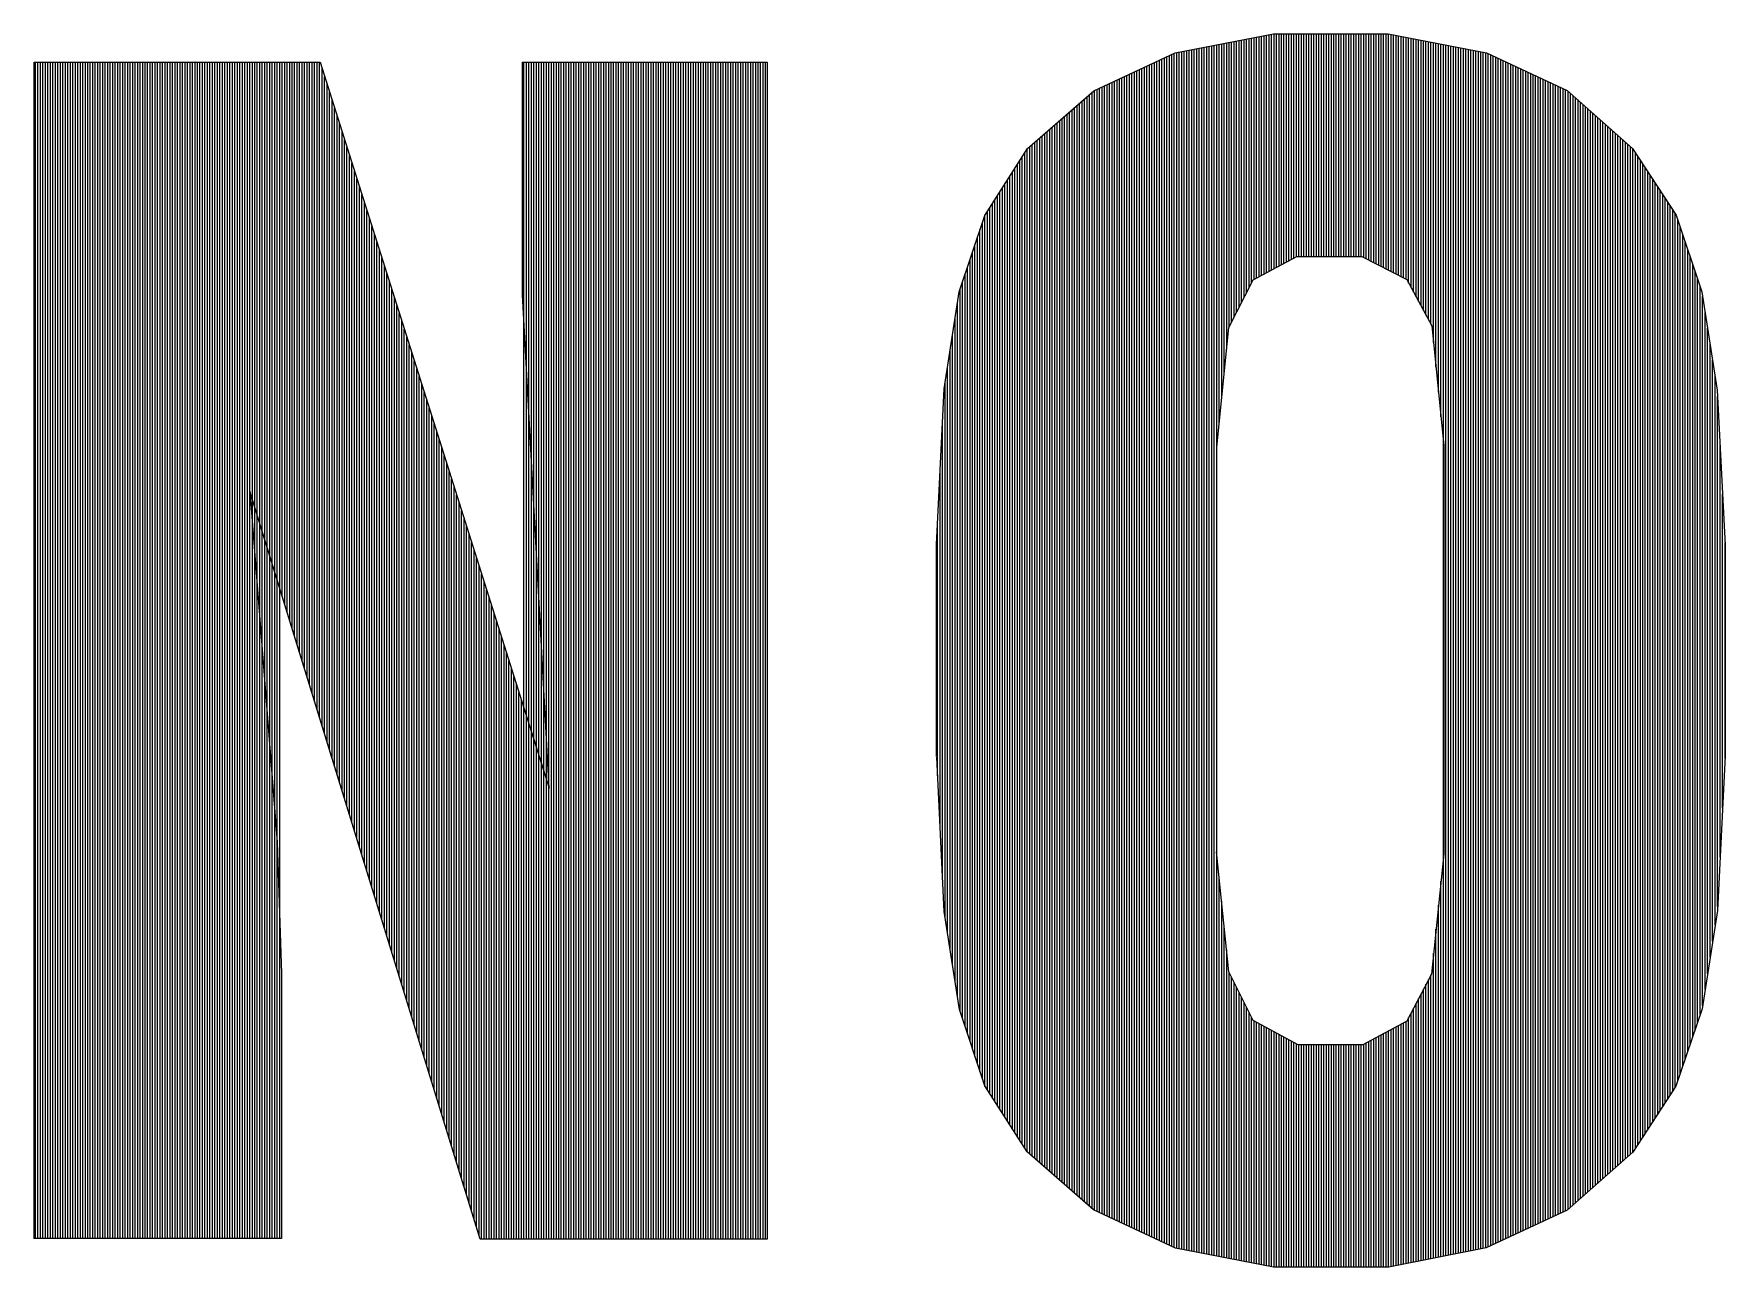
# Model space of a CAD drawing. Header units: millimetres. Extents: x 2 to 846, y 5 to 599.
# Drawn here: x 723.673 to 727.234, y 67.105 to 69.702 of the extents above; entities that cross this region are included whole.
import ezdxf

# ---------------------------------------------------------------- set-up
doc = ezdxf.new("R2010")
doc.units = ezdxf.units.MM
doc.linetypes.add('XKITLINE00', pattern=[0])
doc.layers.add('Outro tipo de objeto', color=7, linetype='Continuous', lineweight=0)

msp = doc.modelspace()

# ---------------------------------------------------------------- linework, layer by layer
at = {"layer": 'Outro tipo de objeto', "color": 7, "linetype": 'XKITLINE00', "lineweight": 0}
for p, q in [((726.076, 69.6614), (726.2827, 69.7017)), ((726.2418, 69.1845), (726.2418, 69.6937)), ((726.2471, 69.1874), (726.2471, 69.6948)), ((726.2523, 69.1902), (726.2523, 69.6958)), ((726.2576, 69.193), (726.2576, 69.6968)), ((726.2628, 69.1959), (726.2628, 69.6978)), ((726.268, 69.1987), (726.268, 69.6988)), ((726.2733, 69.2015), (726.2733, 69.6999)), ((726.2785, 69.2043), (726.2785, 69.7009)), ((726.2827, 69.7017), (726.5244, 69.7017)), ((726.2838, 69.2072), (726.2838, 69.7017)), ((726.289, 69.21), (726.289, 69.7017)), ((726.2943, 69.2128), (726.2943, 69.7017)), ((726.2995, 69.2156), (726.2995, 69.7017)), ((726.3048, 69.2185), (726.3048, 69.7017)), ((726.31, 69.2213), (726.31, 69.7017)), ((726.3153, 69.2241), (726.3153, 69.7017)), ((726.3205, 69.227), (726.3205, 69.7017)), ((726.3258, 69.2298), (726.3258, 69.7017)), ((726.331, 69.2326), (726.331, 69.7017)), ((726.3363, 69.2331), (726.3363, 69.7017)), ((726.3415, 69.2331), (726.3415, 69.7017)), ((726.3467, 69.2331), (726.3467, 69.7017)), ((726.352, 69.2331), (726.352, 69.7017)), ((726.3572, 69.2331), (726.3572, 69.7017)), ((726.3625, 69.2331), (726.3625, 69.7017)), ((726.3677, 69.2331), (726.3677, 69.7017)), ((726.373, 69.2331), (726.373, 69.7017)), ((726.3782, 69.2331), (726.3782, 69.7017)), ((726.3835, 69.2331), (726.3835, 69.7017)), ((726.3887, 69.2331), (726.3887, 69.7017)), ((726.394, 69.2331), (726.394, 69.7017)), ((726.3992, 69.2331), (726.3992, 69.7017)), ((726.4045, 69.2331), (726.4045, 69.7017)), ((726.4097, 69.2331), (726.4097, 69.7017)), ((726.415, 69.2331), (726.415, 69.7017)), ((726.4202, 69.2331), (726.4202, 69.7017)), ((726.4255, 69.2331), (726.4255, 69.7017)), ((726.4307, 69.2331), (726.4307, 69.7017)), ((726.4359, 69.2331), (726.4359, 69.7017)), ((726.4412, 69.2331), (726.4412, 69.7017)), ((726.4464, 69.2331), (726.4464, 69.7017)), ((726.4517, 69.2331), (726.4517, 69.7017)), ((726.4569, 69.2331), (726.4569, 69.7017)), ((726.4622, 69.2331), (726.4622, 69.7017)), ((726.4674, 69.2331), (726.4674, 69.7017)), ((726.4727, 69.231), (726.4727, 69.7017)), ((726.4779, 69.2283), (726.4779, 69.7017)), ((726.4832, 69.2256), (726.4832, 69.7017)), ((726.4884, 69.2229), (726.4884, 69.7017)), ((726.4937, 69.2202), (726.4937, 69.7017)), ((726.4989, 69.2175), (726.4989, 69.7017)), ((726.5042, 69.2148), (726.5042, 69.7017)), ((726.5094, 69.2121), (726.5094, 69.7017)), ((726.5146, 69.2094), (726.5146, 69.7017)), ((726.5199, 69.2067), (726.5199, 69.7017)), ((726.5244, 69.7017), (726.7313, 69.6617)), ((726.5251, 69.204), (726.5251, 69.7016)), ((726.5304, 69.7006), (726.5304, 69.7006)), ((726.5304, 69.2013), (726.5304, 69.7006)), ((726.5356, 69.1986), (726.5356, 69.6995)), ((726.5409, 69.1959), (726.5409, 69.6985)), ((726.5461, 69.1932), (726.5461, 69.6975)), ((726.5514, 69.1905), (726.5514, 69.6965)), ((726.5566, 69.1878), (726.5566, 69.6955)), ((726.5619, 69.1851), (726.5619, 69.6945)), ((726.5671, 69.177), (726.5671, 69.6935)), ((725.9046, 69.5818), (726.076, 69.6614)), ((726.0687, 67.1485), (726.0687, 69.658)), ((726.0739, 67.1461), (726.0739, 69.6604)), ((726.0792, 67.1444), (726.0792, 69.662)), ((726.0844, 67.1434), (726.0844, 69.6631)), ((726.0896, 67.1423), (726.0896, 69.6641)), ((726.0949, 67.1413), (726.0949, 69.6651)), ((726.0949, 69.6651), (726.0949, 69.6651)), ((726.1001, 67.1403), (726.1001, 69.6661)), ((726.1054, 67.1393), (726.1054, 69.6671)), ((726.1106, 67.1382), (726.1106, 69.6682)), ((726.1106, 69.6682), (726.1106, 69.6682)), ((726.1159, 67.1372), (726.1159, 69.6692)), ((726.1211, 67.1362), (726.1211, 69.6702)), ((726.1264, 67.1352), (726.1264, 69.6712)), ((726.1316, 67.1341), (726.1316, 69.6723)), ((726.1369, 67.1331), (726.1369, 69.6733)), ((726.1421, 67.1321), (726.1421, 69.6743)), ((726.1474, 67.1311), (726.1474, 69.6753)), ((726.1526, 67.1301), (726.1526, 69.6763)), ((726.1579, 67.129), (726.1579, 69.6774)), ((726.1579, 69.6774), (726.1579, 69.6774)), ((726.1631, 67.128), (726.1631, 69.6784)), ((726.1684, 68.8824), (726.1684, 69.6794)), ((726.1736, 68.9341), (726.1736, 69.6804)), ((726.1788, 68.9858), (726.1788, 69.6815)), ((726.1788, 69.6815), (726.1788, 69.6815)), ((726.1841, 69.0375), (726.1841, 69.6825)), ((726.1893, 69.0844), (726.1893, 69.6835)), ((726.1946, 69.0947), (726.1946, 69.6845)), ((726.1998, 69.105), (726.1998, 69.6856)), ((726.1998, 69.6856), (726.1998, 69.6856)), ((726.2051, 69.1153), (726.2051, 69.6866)), ((726.2103, 69.1256), (726.2103, 69.6876)), ((726.2156, 69.1359), (726.2156, 69.6886)), ((726.2156, 69.6886), (726.2156, 69.6886)), ((726.2208, 69.1462), (726.2208, 69.6896)), ((726.2261, 69.1565), (726.2261, 69.6907)), ((726.2313, 69.1668), (726.2313, 69.6917)), ((726.2366, 69.1771), (726.2366, 69.6927)), ((726.5724, 69.1674), (726.5724, 69.6924)), ((726.5724, 69.6924), (726.5724, 69.6924)), ((726.5776, 69.1577), (726.5776, 69.6914)), ((726.5776, 69.6914), (726.5776, 69.6914)), ((726.5829, 69.1481), (726.5829, 69.6904)), ((726.5881, 69.1384), (726.5881, 69.6894)), ((726.5934, 69.1288), (726.5934, 69.6884)), ((726.5986, 69.1191), (726.5986, 69.6874)), ((726.6038, 69.1095), (726.6038, 69.6864)), ((726.6091, 69.0999), (726.6091, 69.6853)), ((726.6143, 69.0902), (726.6143, 69.6843)), ((726.6143, 69.6843), (726.6143, 69.6843)), ((726.6196, 69.052), (726.6196, 69.6833)), ((726.6196, 69.6833), (726.6196, 69.6833)), ((726.6248, 68.9997), (726.6248, 69.6823)), ((726.6301, 68.9474), (726.6301, 69.6813)), ((726.6301, 69.6813), (726.6301, 69.6813)), ((726.6353, 68.8951), (726.6353, 69.6803)), ((726.6406, 67.1274), (726.6406, 69.6793)), ((726.6458, 67.1284), (726.6458, 69.6782)), ((726.6511, 67.1294), (726.6511, 69.6772)), ((726.6563, 67.1305), (726.6563, 69.6762)), ((726.6616, 67.1315), (726.6616, 69.6752)), ((726.6668, 67.1326), (726.6668, 69.6742)), ((726.6721, 67.1336), (726.6721, 69.6732)), ((726.6773, 67.1346), (726.6773, 69.6722)), ((726.6826, 67.1357), (726.6826, 69.6711)), ((726.6878, 67.1367), (726.6878, 69.6701)), ((726.693, 67.1377), (726.693, 69.6691)), ((726.6983, 67.1388), (726.6983, 69.6681)), ((726.7035, 67.1398), (726.7035, 69.6671)), ((726.7088, 67.1408), (726.7088, 69.6661)), ((726.714, 67.1419), (726.714, 69.6651)), ((726.7193, 67.1429), (726.7193, 69.6641)), ((726.7245, 67.144), (726.7245, 69.663)), ((726.7298, 67.145), (726.7298, 69.662)), ((726.7313, 69.6617), (726.901, 69.5821)), ((726.735, 67.1473), (726.735, 69.66)), ((726.7403, 67.1498), (726.7403, 69.6575)), ((723.673, 67.1642), (723.673, 69.6419)), ((723.673, 69.6419), (724.2753, 69.6419)), ((723.6761, 67.1647), (723.6761, 69.6419)), ((723.6813, 67.1647), (723.6813, 69.6419)), ((723.6866, 67.1647), (723.6866, 69.6419)), ((723.6918, 67.1647), (723.6918, 69.6419)), ((723.6971, 67.1647), (723.6971, 69.6419)), ((723.7023, 67.1647), (723.7023, 69.6419)), ((723.7076, 67.1647), (723.7076, 69.6419)), ((723.7128, 67.1647), (723.7128, 69.6419)), ((723.718, 67.1647), (723.718, 69.6419)), ((723.7233, 67.1647), (723.7233, 69.6419)), ((723.7285, 67.1647), (723.7285, 69.6419)), ((723.7338, 67.1647), (723.7338, 69.6419)), ((723.739, 67.1647), (723.739, 69.6419)), ((723.7443, 67.1647), (723.7443, 69.6419)), ((723.7495, 67.1647), (723.7495, 69.6419)), ((723.7548, 67.1647), (723.7548, 69.6419)), ((723.76, 67.1647), (723.76, 69.6419)), ((723.7653, 67.1647), (723.7653, 69.6419)), ((723.7705, 67.1647), (723.7705, 69.6419)), ((723.7758, 67.1647), (723.7758, 69.6419)), ((723.781, 67.1647), (723.781, 69.6419)), ((723.7863, 67.1647), (723.7863, 69.6419)), ((723.7915, 67.1647), (723.7915, 69.6419)), ((723.7967, 67.1647), (723.7967, 69.6419)), ((723.802, 67.1647), (723.802, 69.6419)), ((723.8072, 67.1647), (723.8072, 69.6419)), ((723.8125, 67.1647), (723.8125, 69.6419)), ((723.8177, 67.1647), (723.8177, 69.6419)), ((723.823, 67.1647), (723.823, 69.6419)), ((723.8282, 67.1647), (723.8282, 69.6419)), ((723.8335, 67.1647), (723.8335, 69.6419)), ((723.8387, 67.1647), (723.8387, 69.6419)), ((723.844, 67.1647), (723.844, 69.6419)), ((723.8492, 67.1647), (723.8492, 69.6419)), ((723.8545, 67.1647), (723.8545, 69.6419)), ((723.8597, 67.1647), (723.8597, 69.6419)), ((723.865, 67.1647), (723.865, 69.6419)), ((723.8702, 67.1647), (723.8702, 69.6419)), ((723.8755, 67.1647), (723.8755, 69.6419)), ((723.8807, 67.1647), (723.8807, 69.6419)), ((723.8859, 67.1647), (723.8859, 69.6419)), ((723.8912, 67.1647), (723.8912, 69.6419)), ((723.8964, 67.1647), (723.8964, 69.6419)), ((723.9017, 67.1647), (723.9017, 69.6419)), ((723.9069, 67.1647), (723.9069, 69.6419)), ((723.9122, 67.1647), (723.9122, 69.6419)), ((723.9174, 67.1647), (723.9174, 69.6419)), ((723.9227, 67.1647), (723.9227, 69.6419)), ((723.9279, 67.1647), (723.9279, 69.6419)), ((723.9332, 67.1647), (723.9332, 69.6419)), ((723.9384, 67.1647), (723.9384, 69.6419)), ((723.9437, 67.1647), (723.9437, 69.6419)), ((723.9489, 67.1647), (723.9489, 69.6419)), ((723.9542, 67.1647), (723.9542, 69.6419)), ((723.9594, 67.1647), (723.9594, 69.6419)), ((723.9646, 67.1647), (723.9646, 69.6419)), ((723.9699, 67.1647), (723.9699, 69.6419)), ((723.9751, 67.1647), (723.9751, 69.6419)), ((723.9804, 67.1647), (723.9804, 69.6419)), ((723.9856, 67.1647), (723.9856, 69.6419)), ((723.9909, 67.1647), (723.9909, 69.6419)), ((723.9961, 67.1647), (723.9961, 69.6419)), ((724.0014, 67.1647), (724.0014, 69.6419)), ((724.0066, 67.1647), (724.0066, 69.6419)), ((724.0119, 67.1647), (724.0119, 69.6419)), ((724.0171, 67.1647), (724.0171, 69.6419)), ((724.0224, 67.1647), (724.0224, 69.6419)), ((724.0276, 67.1647), (724.0276, 69.6419)), ((724.0329, 67.1647), (724.0329, 69.6419)), ((724.0381, 67.1647), (724.0381, 69.6419)), ((724.0434, 67.1647), (724.0434, 69.6419)), ((724.0486, 67.1647), (724.0486, 69.6419)), ((724.0538, 67.1647), (724.0538, 69.6419)), ((724.0591, 67.1647), (724.0591, 69.6419)), ((724.0643, 67.1647), (724.0643, 69.6419)), ((724.0696, 67.1647), (724.0696, 69.6419)), ((724.0748, 67.1647), (724.0748, 69.6419)), ((724.0801, 67.1647), (724.0801, 69.6419)), ((724.0853, 67.1647), (724.0853, 69.6419)), ((724.0906, 67.1647), (724.0906, 69.6419)), ((724.0958, 67.1647), (724.0958, 69.6419)), ((724.1011, 67.1647), (724.1011, 69.6419)), ((724.1063, 67.1647), (724.1063, 69.6419)), ((724.1116, 67.1647), (724.1116, 69.6419)), ((724.1168, 67.1647), (724.1168, 69.6419)), ((724.1221, 67.1647), (724.1221, 69.6419)), ((724.1273, 67.1647), (724.1273, 69.6419)), ((724.1326, 67.1647), (724.1326, 69.6419)), ((724.1378, 67.1647), (724.1378, 69.6419)), ((724.143, 67.1647), (724.143, 69.6419)), ((724.1483, 67.1647), (724.1483, 69.6419)), ((724.1535, 67.1647), (724.1535, 69.6419)), ((724.1588, 67.1647), (724.1588, 69.6419)), ((724.164, 67.1647), (724.164, 69.6419)), ((724.1693, 67.1647), (724.1693, 69.6419)), ((724.1745, 67.1647), (724.1745, 69.6419)), ((724.1798, 67.1647), (724.1798, 69.6419)), ((724.185, 67.1647), (724.185, 69.6419)), ((724.1903, 67.1647), (724.1903, 69.6419)), ((724.1955, 68.5183), (724.1955, 69.6419)), ((724.2008, 68.5013), (724.2008, 69.6419)), ((724.206, 68.4842), (724.206, 69.6419)), ((724.2113, 68.4672), (724.2113, 69.6419)), ((724.2165, 68.4501), (724.2165, 69.6419)), ((724.2217, 68.4331), (724.2217, 69.6419)), ((724.227, 68.4161), (724.227, 69.6419)), ((724.2322, 68.399), (724.2322, 69.6419)), ((724.2375, 68.382), (724.2375, 69.6419)), ((724.2427, 68.3649), (724.2427, 69.6419)), ((724.2427, 68.3649), (724.2427, 69.6419)), ((724.248, 68.3479), (724.248, 69.6419)), ((724.2532, 68.3308), (724.2532, 69.6419)), ((724.2585, 68.3138), (724.2585, 69.6419)), ((724.2637, 68.2967), (724.2637, 69.6419)), ((724.269, 68.2797), (724.269, 69.6419)), ((724.2742, 68.2627), (724.2742, 69.6419)), ((724.2753, 69.6419), (724.7574, 68.1135)), ((724.2795, 68.2456), (724.2795, 69.6288)), ((724.7011, 69.1521), (724.7011, 69.6419)), ((724.7011, 69.6419), (725.2167, 69.6419)), ((724.7045, 67.1636), (724.7045, 69.6419)), ((724.7097, 67.1636), (724.7097, 69.6419)), ((724.715, 67.1636), (724.715, 69.6419)), ((724.7202, 67.1636), (724.7202, 69.6419)), ((724.7255, 67.1636), (724.7255, 69.6419)), ((724.7307, 67.1636), (724.7307, 69.6419)), ((724.7359, 67.1636), (724.7359, 69.6419)), ((724.7412, 67.1636), (724.7412, 69.6419)), ((724.7464, 67.1636), (724.7464, 69.6419)), ((724.7517, 67.1636), (724.7517, 69.6419)), ((724.7569, 67.1636), (724.7569, 69.6419)), ((724.7622, 67.1636), (724.7622, 69.6419)), ((724.7674, 67.1636), (724.7674, 69.6419)), ((724.7727, 67.1636), (724.7727, 69.6419)), ((724.7779, 67.1636), (724.7779, 69.6419)), ((724.7832, 67.1636), (724.7832, 69.6419)), ((724.7884, 67.1636), (724.7884, 69.6419)), ((724.7937, 67.1636), (724.7937, 69.6419)), ((724.7989, 67.1636), (724.7989, 69.6419)), ((724.8042, 67.1636), (724.8042, 69.6419)), ((724.8094, 67.1636), (724.8094, 69.6419)), ((724.8146, 67.1636), (724.8146, 69.6419)), ((724.8199, 67.1636), (724.8199, 69.6419)), ((724.8251, 67.1636), (724.8251, 69.6419)), ((724.8304, 67.1636), (724.8304, 69.6419)), ((724.8356, 67.1636), (724.8356, 69.6419)), ((724.8409, 67.1636), (724.8409, 69.6419)), ((724.8461, 67.1636), (724.8461, 69.6419)), ((724.8514, 67.1636), (724.8514, 69.6419)), ((724.8566, 67.1636), (724.8566, 69.6419)), ((724.8619, 67.1636), (724.8619, 69.6419)), ((724.8671, 67.1636), (724.8671, 69.6419)), ((724.8724, 67.1636), (724.8724, 69.6419)), ((724.8776, 67.1636), (724.8776, 69.6419)), ((724.8829, 67.1636), (724.8829, 69.6419)), ((724.8881, 67.1636), (724.8881, 69.6419)), ((724.8934, 67.1636), (724.8934, 69.6419)), ((724.8986, 67.1636), (724.8986, 69.6419)), ((724.9038, 67.1636), (724.9038, 69.6419)), ((724.9091, 67.1636), (724.9091, 69.6419)), ((724.9143, 67.1636), (724.9143, 69.6419)), ((724.9196, 67.1636), (724.9196, 69.6419)), ((724.9248, 67.1636), (724.9248, 69.6419)), ((724.9301, 67.1636), (724.9301, 69.6419)), ((724.9353, 67.1636), (724.9353, 69.6419)), ((724.9406, 67.1636), (724.9406, 69.6419)), ((724.9458, 67.1636), (724.9458, 69.6419)), ((724.9511, 67.1636), (724.9511, 69.6419)), ((724.9563, 67.1636), (724.9563, 69.6419)), ((724.9616, 67.1636), (724.9616, 69.6419)), ((724.9668, 67.1636), (724.9668, 69.6419)), ((724.9721, 67.1636), (724.9721, 69.6419)), ((724.9773, 67.1636), (724.9773, 69.6419)), ((724.9826, 67.1636), (724.9826, 69.6419)), ((724.9878, 67.1636), (724.9878, 69.6419)), ((724.993, 67.1636), (724.993, 69.6419)), ((724.9983, 67.1636), (724.9983, 69.6419)), ((725.0035, 67.1636), (725.0035, 69.6419)), ((725.0088, 67.1636), (725.0088, 69.6419)), ((725.014, 67.1636), (725.014, 69.6419)), ((725.0193, 67.1636), (725.0193, 69.6419)), ((725.0245, 67.1636), (725.0245, 69.6419)), ((725.0298, 67.1636), (725.0298, 69.6419)), ((725.035, 67.1636), (725.035, 69.6419)), ((725.0403, 67.1636), (725.0403, 69.6419)), ((725.0455, 67.1636), (725.0455, 69.6419)), ((725.0508, 67.1636), (725.0508, 69.6419)), ((725.056, 67.1636), (725.056, 69.6419)), ((725.0613, 67.1636), (725.0613, 69.6419)), ((725.0665, 67.1636), (725.0665, 69.6419)), ((725.0717, 67.1636), (725.0717, 69.6419)), ((725.077, 67.1636), (725.077, 69.6419)), ((725.0822, 67.1636), (725.0822, 69.6419)), ((725.0875, 67.1636), (725.0875, 69.6419)), ((725.0927, 67.1636), (725.0927, 69.6419)), ((725.098, 67.1636), (725.098, 69.6419)), ((725.1032, 67.1636), (725.1032, 69.6419)), ((725.1085, 67.1636), (725.1085, 69.6419)), ((725.1137, 67.1636), (725.1137, 69.6419)), ((725.119, 67.1636), (725.119, 69.6419)), ((725.1242, 67.1636), (725.1242, 69.6419)), ((725.1295, 67.1636), (725.1295, 69.6419)), ((725.1347, 67.1636), (725.1347, 69.6419)), ((725.14, 67.1636), (725.14, 69.6419)), ((725.1452, 67.1636), (725.1452, 69.6419)), ((725.1505, 67.1636), (725.1505, 69.6419)), ((725.1557, 67.1636), (725.1557, 69.6419)), ((725.1609, 67.1636), (725.1609, 69.6419)), ((725.1662, 67.1636), (725.1662, 69.6419)), ((725.1714, 67.1636), (725.1714, 69.6419)), ((725.1767, 67.1636), (725.1767, 69.6419)), ((725.1819, 67.1636), (725.1819, 69.6419)), ((725.1872, 67.1636), (725.1872, 69.6419)), ((725.1924, 67.1636), (725.1924, 69.6419)), ((725.1977, 67.1636), (725.1977, 69.6419)), ((725.2029, 67.1636), (725.2029, 69.6419)), ((725.2082, 67.1636), (725.2082, 69.6419)), ((725.2134, 67.1636), (725.2134, 69.6419)), ((725.2167, 69.6419), (725.2167, 67.1636)), ((725.9952, 67.1828), (725.9952, 69.6239)), ((726.0005, 67.1804), (726.0005, 69.6263)), ((726.0057, 67.1779), (726.0057, 69.6288)), ((726.0109, 67.1755), (726.0109, 69.6312)), ((726.0162, 67.173), (726.0162, 69.6336)), ((726.0214, 67.1706), (726.0214, 69.6361)), ((726.0267, 67.1681), (726.0267, 69.6385)), ((726.0319, 67.1657), (726.0319, 69.641)), ((726.0372, 67.1632), (726.0372, 69.6434)), ((726.0424, 67.1608), (726.0424, 69.6458)), ((726.0477, 67.1583), (726.0477, 69.6483)), ((726.0529, 67.1559), (726.0529, 69.6507)), ((726.0582, 67.1534), (726.0582, 69.6531)), ((726.0634, 67.151), (726.0634, 69.6556)), ((726.7455, 67.1522), (726.7455, 69.6551)), ((726.7508, 67.1547), (726.7508, 69.6526)), ((726.756, 67.1571), (726.756, 69.6501)), ((726.7613, 67.1596), (726.7613, 69.6477)), ((726.7665, 67.1621), (726.7665, 69.6452)), ((726.7717, 67.1645), (726.7717, 69.6427)), ((726.777, 67.167), (726.777, 69.6403)), ((726.7822, 67.1694), (726.7822, 69.6378)), ((726.7822, 69.6378), (726.7822, 69.6378)), ((726.7875, 67.1719), (726.7875, 69.6353)), ((726.7927, 67.1744), (726.7927, 69.6329)), ((726.798, 67.1768), (726.798, 69.6304)), ((726.8032, 67.1793), (726.8032, 69.628)), ((726.8085, 67.1817), (726.8085, 69.6255)), ((726.8137, 67.1842), (726.8137, 69.623)), ((724.2847, 68.2286), (724.2847, 69.6121)), ((724.29, 68.2115), (724.29, 69.5955)), ((725.9165, 67.2195), (725.9165, 69.5873)), ((725.9217, 67.2171), (725.9217, 69.5898)), ((725.9217, 67.2171), (725.9217, 69.5898)), ((725.927, 67.2147), (725.927, 69.5922)), ((725.9322, 67.2122), (725.9322, 69.5947)), ((725.9375, 67.2098), (725.9375, 69.5971)), ((725.9375, 69.5971), (725.9375, 69.5971)), ((725.9427, 67.2073), (725.9427, 69.5995)), ((725.948, 67.2049), (725.948, 69.602)), ((725.9532, 67.2024), (725.9532, 69.6044)), ((725.9585, 67.2), (725.9585, 69.6068)), ((725.9637, 67.1975), (725.9637, 69.6093)), ((725.969, 67.1951), (725.969, 69.6117)), ((725.9742, 67.1926), (725.9742, 69.6141)), ((725.9795, 67.1902), (725.9795, 69.6166)), ((725.9847, 67.1877), (725.9847, 69.619)), ((725.99, 67.1853), (725.99, 69.6215)), ((726.819, 67.1867), (726.819, 69.6206)), ((726.8242, 67.1891), (726.8242, 69.6181)), ((726.8295, 67.1916), (726.8295, 69.6156)), ((726.8347, 67.194), (726.8347, 69.6132)), ((726.84, 67.1965), (726.84, 69.6107)), ((726.8452, 67.1989), (726.8452, 69.6083)), ((726.8505, 67.2014), (726.8505, 69.6058)), ((726.8557, 67.2039), (726.8557, 69.6033)), ((726.8609, 67.2063), (726.8609, 69.6009)), ((726.8662, 67.2088), (726.8662, 69.5984)), ((726.8662, 69.5984), (726.8662, 69.5984)), ((726.8714, 67.2112), (726.8714, 69.5959)), ((726.8767, 67.2137), (726.8767, 69.5935)), ((726.8819, 67.2162), (726.8819, 69.591)), ((726.8872, 67.2186), (726.8872, 69.5885)), ((726.8924, 67.2211), (726.8924, 69.5861)), ((724.2952, 68.1945), (724.2952, 69.5789)), ((724.2952, 69.5789), (724.2952, 69.5789)), ((724.3005, 68.1774), (724.3005, 69.5622)), ((725.765, 69.4602), (725.9046, 69.5818)), ((725.8693, 67.2556), (725.8693, 69.551)), ((725.8745, 67.2511), (725.8745, 69.5556)), ((725.8798, 67.2465), (725.8798, 69.5602)), ((725.885, 67.2419), (725.885, 69.5648)), ((725.8903, 67.2374), (725.8903, 69.5693)), ((725.8955, 67.2328), (725.8955, 69.5739)), ((725.9008, 67.2282), (725.9008, 69.5785)), ((725.906, 67.2244), (725.906, 69.5825)), ((725.9113, 67.222), (725.9113, 69.5849)), ((726.8977, 67.2235), (726.8977, 69.5836)), ((726.901, 69.5821), (727.0389, 69.4599)), ((726.9029, 67.2269), (726.9029, 69.5804)), ((726.9029, 69.5804), (726.9029, 69.5804)), ((726.9082, 67.2315), (726.9082, 69.5757)), ((726.9134, 67.2361), (726.9134, 69.5711)), ((726.9134, 69.5711), (726.9134, 69.5711)), ((726.9187, 67.2407), (726.9187, 69.5664)), ((726.9239, 67.2453), (726.9239, 69.5618)), ((726.9292, 67.2499), (726.9292, 69.5571)), ((726.9344, 67.2545), (726.9344, 69.5525)), ((724.3057, 68.1604), (724.3057, 69.5456)), ((724.3109, 68.1433), (724.3109, 69.529)), ((725.8326, 67.2876), (725.8326, 69.519)), ((725.8378, 67.2831), (725.8378, 69.5236)), ((725.843, 67.2785), (725.843, 69.5282)), ((725.843, 69.5282), (725.843, 69.5282)), ((725.8483, 67.2739), (725.8483, 69.5328)), ((725.8535, 67.2693), (725.8535, 69.5373)), ((725.8588, 67.2648), (725.8588, 69.5419)), ((725.8588, 69.5419), (725.8588, 69.5419)), ((725.864, 67.2602), (725.864, 69.5465)), ((726.9396, 67.2591), (726.9396, 69.5478)), ((726.9449, 67.2637), (726.9449, 69.5432)), ((726.9501, 67.2683), (726.9501, 69.5385)), ((726.9554, 67.2729), (726.9554, 69.5339)), ((726.9606, 67.2775), (726.9606, 69.5292)), ((726.9659, 67.2821), (726.9659, 69.5246)), ((726.9711, 67.2867), (726.9711, 69.52)), ((726.9764, 67.2913), (726.9764, 69.5153)), ((724.3162, 68.1263), (724.3162, 69.5123)), ((724.3214, 68.1093), (724.3214, 69.4957)), ((725.7906, 67.3242), (725.7906, 69.4825)), ((725.7958, 67.3196), (725.7958, 69.487)), ((725.8011, 67.315), (725.8011, 69.4916)), ((725.8063, 67.3105), (725.8063, 69.4962)), ((725.8116, 67.3059), (725.8116, 69.5008)), ((725.8168, 67.3013), (725.8168, 69.5053)), ((725.8168, 69.5053), (725.8168, 69.5053)), ((725.8221, 67.2968), (725.8221, 69.5099)), ((725.8273, 67.2922), (725.8273, 69.5145)), ((726.9816, 67.2959), (726.9816, 69.5107)), ((726.9869, 67.3005), (726.9869, 69.506)), ((726.9921, 67.3051), (726.9921, 69.5014)), ((726.9974, 67.3097), (726.9974, 69.4967)), ((727.0026, 67.3143), (727.0026, 69.4921)), ((727.0079, 67.3189), (727.0079, 69.4874)), ((727.0131, 67.3235), (727.0131, 69.4828)), ((724.3267, 68.0922), (724.3267, 69.479)), ((724.3319, 68.0752), (724.3319, 69.4624)), ((724.3372, 68.0581), (724.3372, 69.4458)), ((725.6746, 69.3195), (725.765, 69.4602)), ((725.7591, 67.3551), (725.7591, 69.451)), ((725.7643, 67.347), (725.7643, 69.4591)), ((725.7696, 67.3425), (725.7696, 69.4642)), ((725.7748, 67.3379), (725.7748, 69.4688)), ((725.7801, 67.3333), (725.7801, 69.4733)), ((725.7853, 67.3288), (725.7853, 69.4779)), ((727.0184, 67.3281), (727.0184, 69.4781)), ((727.0236, 67.3327), (727.0236, 69.4735)), ((727.0288, 67.3373), (727.0288, 69.4688)), ((727.0341, 67.3419), (727.0341, 69.4642)), ((727.0389, 69.4599), (727.1306, 69.32)), ((727.0393, 67.3465), (727.0393, 69.4593)), ((727.0446, 67.3546), (727.0446, 69.4513)), ((724.3424, 68.0411), (724.3424, 69.4291)), ((724.3477, 68.024), (724.3477, 69.4125)), ((725.7329, 67.3958), (725.7329, 69.4101)), ((725.7381, 67.3876), (725.7381, 69.4183)), ((725.7434, 67.3795), (725.7434, 69.4265)), ((725.7486, 67.3714), (725.7486, 69.4346)), ((725.7538, 67.3632), (725.7538, 69.4428)), ((727.0498, 67.3627), (727.0498, 69.4433)), ((727.0551, 67.3707), (727.0551, 69.4353)), ((727.0603, 67.3788), (727.0603, 69.4273)), ((727.0656, 67.3868), (727.0656, 69.4193)), ((727.0656, 69.4193), (727.0656, 69.4193)), ((727.0708, 67.3949), (727.0708, 69.4113)), ((724.3529, 68.007), (724.3529, 69.3959)), ((724.3582, 67.9899), (724.3582, 69.3792)), ((725.7119, 67.4284), (725.7119, 69.3775)), ((725.7171, 67.4202), (725.7171, 69.3856)), ((725.7224, 67.4121), (725.7224, 69.3938)), ((725.7276, 67.4039), (725.7276, 69.402)), ((727.0761, 67.403), (727.0761, 69.4033)), ((727.0813, 67.411), (727.0813, 69.3953)), ((727.0866, 67.4191), (727.0866, 69.3873)), ((727.0866, 69.3873), (727.0866, 69.3873)), ((727.0918, 67.4271), (727.0918, 69.3792)), ((724.3634, 67.9729), (724.3634, 69.3626)), ((724.3687, 67.9559), (724.3687, 69.346)), ((725.6856, 67.4691), (725.6856, 69.3366)), ((725.6909, 67.4609), (725.6909, 69.3448)), ((725.6961, 67.4528), (725.6961, 69.353)), ((725.7014, 67.4447), (725.7014, 69.3611)), ((725.7066, 67.4365), (725.7066, 69.3693)), ((727.0971, 67.4352), (727.0971, 69.3712)), ((727.1023, 67.4433), (727.1023, 69.3632)), ((727.1076, 67.4513), (727.1076, 69.3552)), ((727.1128, 67.4594), (727.1128, 69.3472)), ((727.118, 67.4674), (727.118, 69.3392)), ((724.3739, 67.9388), (724.3739, 69.3293)), ((724.3792, 67.9218), (724.3792, 69.3127)), ((725.6212, 69.1586), (725.6746, 69.3195)), ((725.6699, 67.5005), (725.6699, 69.3052)), ((725.6751, 67.4854), (725.6751, 69.3203)), ((725.6804, 67.4772), (725.6804, 69.3285)), ((727.1233, 67.4755), (727.1233, 69.3312)), ((727.1285, 67.4836), (727.1285, 69.3232)), ((727.1306, 69.32), (727.1848, 69.1584)), ((727.1338, 67.4968), (727.1338, 69.3106)), ((724.3844, 67.9047), (724.3844, 69.2961)), ((724.3896, 67.8877), (724.3896, 69.2794)), ((725.6594, 67.5324), (725.6594, 69.2736)), ((725.6646, 67.5165), (725.6646, 69.2894)), ((727.139, 67.5123), (727.139, 69.295)), ((727.1443, 67.5278), (727.1443, 69.2793)), ((724.3949, 67.8706), (724.3949, 69.2628)), ((724.4001, 67.8536), (724.4001, 69.2462)), ((725.6489, 67.5642), (725.6489, 69.242)), ((725.6542, 67.5483), (725.6542, 69.2578)), ((726.2398, 69.1835), (726.332, 69.2331)), ((726.332, 69.2331), (726.4685, 69.2331)), ((726.4685, 69.2331), (726.5631, 69.1844)), ((727.1495, 67.5433), (727.1495, 69.2636)), ((727.1548, 67.5589), (727.1548, 69.248)), ((727.16, 67.5744), (727.16, 69.2323)), ((724.4054, 67.8365), (724.4054, 69.2295)), ((724.4106, 67.8195), (724.4106, 69.2129)), ((724.4159, 67.8025), (724.4159, 69.1963)), ((725.6332, 67.612), (725.6332, 69.1946)), ((725.6384, 67.5961), (725.6384, 69.2104)), ((725.6437, 67.5802), (725.6437, 69.2262)), ((727.1653, 67.5899), (727.1653, 69.2166)), ((727.1705, 67.6054), (727.1705, 69.201)), ((724.4211, 67.7854), (724.4211, 69.1796)), ((724.4264, 67.7684), (724.4264, 69.163)), ((725.5891, 68.9543), (725.6212, 69.1586)), ((725.6227, 67.6439), (725.6227, 69.163)), ((725.6279, 67.628), (725.6279, 69.1788)), ((726.1887, 69.0832), (726.2398, 69.1835)), ((726.5631, 69.1844), (726.6161, 69.087)), ((727.1758, 67.6209), (727.1758, 69.1853)), ((727.181, 67.6364), (727.181, 69.1697)), ((724.4316, 67.7513), (724.4316, 69.1464)), ((724.4369, 67.7343), (724.4369, 69.1297)), ((724.7574, 68.1135), (724.7011, 69.1521)), ((725.6174, 67.6739), (725.6174, 69.1345)), ((727.1848, 69.1584), (727.217, 68.9514)), ((727.1863, 67.6559), (727.1863, 69.1489)), ((724.4421, 67.7172), (724.4421, 69.1131)), ((724.4474, 67.7002), (724.4474, 69.0965)), ((725.6122, 67.7077), (725.6122, 69.1012)), ((727.1915, 67.6896), (727.1915, 69.1152)), ((724.4526, 67.6831), (724.4526, 69.0798)), ((724.4579, 67.6661), (724.4579, 69.0632)), ((725.6069, 67.7415), (725.6069, 69.0678)), ((726.1632, 68.8316), (726.1887, 69.0832)), ((726.6161, 69.087), (726.6413, 68.8352)), ((727.1967, 67.7233), (727.1967, 69.0816)), ((724.4631, 67.6491), (724.4631, 69.0465)), ((724.4684, 67.632), (724.4684, 69.0299)), ((724.4684, 69.0299), (724.4684, 69.0299)), ((725.6017, 67.7753), (725.6017, 69.0345)), ((727.202, 67.757), (727.202, 69.0479)), ((724.4736, 67.615), (724.4736, 69.0133)), ((724.4788, 67.5979), (724.4788, 68.9966)), ((724.4788, 68.9966), (724.4788, 68.9966)), ((725.5964, 67.809), (725.5964, 69.0012)), ((727.2072, 67.7908), (727.2072, 69.0142)), ((727.2125, 67.8245), (727.2125, 68.9806)), ((724.4841, 67.5809), (724.4841, 68.98)), ((724.4893, 67.5638), (724.4893, 68.9634)), ((724.4893, 68.9634), (724.4893, 68.9634)), ((724.4946, 67.5468), (724.4946, 68.9467)), ((725.5732, 68.6262), (725.5891, 68.9543)), ((725.5912, 67.8428), (725.5912, 68.9678)), ((727.217, 68.9514), (727.2337, 68.6249)), ((724.4998, 67.5297), (724.4998, 68.9301)), ((724.5051, 67.5127), (724.5051, 68.9135)), ((727.2177, 67.8641), (727.2177, 68.9377)), ((727.2177, 68.9377), (727.2177, 68.9377)), ((724.5103, 67.4957), (724.5103, 68.8968)), ((724.5156, 67.4786), (724.5156, 68.8802)), ((725.5859, 67.9263), (725.5859, 68.8896)), ((724.5208, 67.4616), (724.5208, 68.8636)), ((724.5261, 67.4445), (724.5261, 68.8469)), ((724.5313, 67.4275), (724.5313, 68.8303)), ((724.5366, 67.4104), (724.5366, 68.8137)), ((724.5366, 68.8137), (724.5366, 68.8137)), ((726.1632, 67.9801), (726.1632, 68.8316)), ((726.6413, 68.8352), (726.6413, 67.9753)), ((727.223, 67.9681), (727.223, 68.8351)), ((724.5418, 67.3934), (724.5418, 68.797)), ((724.5471, 67.3763), (724.5471, 68.7804)), ((724.5471, 68.7804), (724.5471, 68.7804)), ((725.5807, 68.0329), (725.5807, 68.7808)), ((724.6125, 67.1636), (724.1276, 68.739)), ((724.1276, 68.739), (724.185, 67.9997)), ((724.5523, 67.3593), (724.5523, 68.7638)), ((724.5576, 67.3423), (724.5576, 68.7471)), ((724.5576, 68.7471), (724.5576, 68.7471)), ((727.2282, 68.0721), (727.2282, 68.7324)), ((727.2282, 68.7324), (727.2282, 68.7324)), ((724.5628, 67.3252), (724.5628, 68.7305)), ((724.568, 67.3082), (724.568, 68.7139)), ((724.5733, 67.2911), (724.5733, 68.6972)), ((724.5785, 67.2741), (724.5785, 68.6806)), ((724.5838, 67.257), (724.5838, 68.664)), ((725.5755, 68.1395), (725.5755, 68.672)), ((724.589, 67.24), (724.589, 68.6473)), ((724.5943, 67.2229), (724.5943, 68.6307)), ((725.5732, 68.1803), (725.5732, 68.6262)), ((727.2335, 68.1761), (727.2335, 68.6298)), ((727.2337, 68.6249), (727.2337, 68.1811)), ((724.5995, 67.2059), (724.5995, 68.614)), ((724.6048, 67.1889), (724.6048, 68.5974)), ((724.6048, 68.5974), (724.6048, 68.5974)), ((724.61, 67.1718), (724.61, 68.5808)), ((724.6153, 67.1636), (724.6153, 68.5641)), ((724.6205, 67.1636), (724.6205, 68.5475)), ((724.6258, 67.1636), (724.6258, 68.5309)), ((724.631, 67.1636), (724.631, 68.5142)), ((724.6363, 67.1636), (724.6363, 68.4976)), ((724.6415, 67.1636), (724.6415, 68.481)), ((724.6467, 67.1636), (724.6467, 68.4643)), ((724.652, 67.1636), (724.652, 68.4477)), ((724.6572, 67.1636), (724.6572, 68.4311)), ((724.6625, 67.1636), (724.6625, 68.4144)), ((724.6677, 67.1636), (724.6677, 68.3978)), ((724.673, 67.1636), (724.673, 68.3812)), ((724.6782, 67.1636), (724.6782, 68.3645)), ((724.6835, 67.1636), (724.6835, 68.3479)), ((724.6887, 67.1636), (724.6887, 68.3313)), ((724.694, 67.1636), (724.694, 68.3146)), ((724.6992, 67.1636), (724.6992, 68.298)), ((725.5895, 67.8535), (725.5735, 68.1784)), ((727.2337, 68.1811), (727.2173, 67.8554)), ((724.185, 67.9997), (724.1938, 67.7228)), ((726.1888, 67.7265), (726.163, 67.9793)), ((726.6413, 67.9753), (726.6151, 67.7219)), ((726.1684, 67.127), (726.1684, 67.927)), ((726.6353, 67.1263), (726.6353, 67.9173)), ((725.6216, 67.6472), (725.5895, 67.8535)), ((726.1736, 67.126), (726.1736, 67.8755)), ((726.6301, 67.1253), (726.6301, 67.8667)), ((727.2173, 67.8554), (727.1851, 67.6486)), ((726.1788, 67.1249), (726.1788, 67.824)), ((726.6248, 67.1243), (726.6248, 67.8162)), ((726.1841, 67.1239), (726.1841, 67.7726)), ((726.6196, 67.1232), (726.6196, 67.7656)), ((724.1938, 67.7228), (724.1938, 67.1647)), ((726.2401, 67.624), (726.1888, 67.7265)), ((726.1893, 67.1229), (726.1893, 67.7254)), ((726.1946, 67.1219), (726.1946, 67.7149)), ((726.1998, 67.1208), (726.1998, 67.7044)), ((726.6151, 67.7219), (726.5632, 67.6226)), ((726.6038, 67.1201), (726.6038, 67.7005)), ((726.6091, 67.1212), (726.6091, 67.7105)), ((726.6143, 67.1222), (726.6143, 67.7205)), ((726.2051, 67.1198), (726.2051, 67.6939)), ((726.2103, 67.1188), (726.2103, 67.6835)), ((726.2156, 67.1178), (726.2156, 67.673)), ((726.5881, 67.117), (726.5881, 67.6703)), ((726.5934, 67.118), (726.5934, 67.6804)), ((726.5986, 67.1191), (726.5986, 67.6904)), ((725.6746, 67.4862), (725.6216, 67.6472)), ((726.2208, 67.1167), (726.2208, 67.6625)), ((726.2261, 67.1157), (726.2261, 67.652)), ((726.2313, 67.1147), (726.2313, 67.6415)), ((726.2366, 67.1137), (726.2366, 67.631)), ((726.5671, 67.1129), (726.5671, 67.6302)), ((726.5724, 67.1139), (726.5724, 67.6402)), ((726.5776, 67.1149), (726.5776, 67.6502)), ((726.5829, 67.116), (726.5829, 67.6603)), ((727.1851, 67.6486), (727.1301, 67.486)), ((726.3343, 67.5729), (726.2401, 67.624)), ((726.2418, 67.1126), (726.2418, 67.623)), ((726.2471, 67.1116), (726.2471, 67.6202)), ((726.2523, 67.1106), (726.2523, 67.6174)), ((726.2576, 67.1096), (726.2576, 67.6145)), ((726.2628, 67.1085), (726.2628, 67.6117)), ((726.268, 67.1075), (726.268, 67.6088)), ((726.2733, 67.1065), (726.2733, 67.606)), ((726.2785, 67.1055), (726.2785, 67.6031)), ((726.2838, 67.1047), (726.2838, 67.6003)), ((726.289, 67.1047), (726.289, 67.5974)), ((726.2943, 67.1047), (726.2943, 67.5946)), ((726.2995, 67.1047), (726.2995, 67.5918)), ((726.5632, 67.6226), (726.4708, 67.5729)), ((726.5094, 67.1047), (726.5094, 67.5937)), ((726.5146, 67.1047), (726.5146, 67.5965)), ((726.5199, 67.1047), (726.5199, 67.5993)), ((726.5251, 67.1047), (726.5251, 67.6021)), ((726.5304, 67.1056), (726.5304, 67.605)), ((726.5356, 67.1066), (726.5356, 67.6078)), ((726.5409, 67.1077), (726.5409, 67.6106)), ((726.5461, 67.1087), (726.5461, 67.6134)), ((726.5514, 67.1098), (726.5514, 67.6163)), ((726.5566, 67.1108), (726.5566, 67.6191)), ((726.5619, 67.1118), (726.5619, 67.6219)), ((726.3048, 67.1047), (726.3048, 67.5889)), ((726.31, 67.1047), (726.31, 67.5861)), ((726.3153, 67.1047), (726.3153, 67.5832)), ((726.3205, 67.1047), (726.3205, 67.5804)), ((726.3258, 67.1047), (726.3258, 67.5775)), ((726.331, 67.1047), (726.331, 67.5747)), ((726.4708, 67.5729), (726.3343, 67.5729)), ((726.3363, 67.1047), (726.3363, 67.5729)), ((726.3415, 67.1047), (726.3415, 67.5729)), ((726.3467, 67.1047), (726.3467, 67.5729)), ((726.352, 67.1047), (726.352, 67.5729)), ((726.3572, 67.1047), (726.3572, 67.5729)), ((726.3625, 67.1047), (726.3625, 67.5729)), ((726.3677, 67.1047), (726.3677, 67.5729)), ((726.373, 67.1047), (726.373, 67.5729)), ((726.3782, 67.1047), (726.3782, 67.5729)), ((726.3835, 67.1047), (726.3835, 67.5729)), ((726.3887, 67.1047), (726.3887, 67.5729)), ((726.394, 67.1047), (726.394, 67.5729)), ((726.3992, 67.1047), (726.3992, 67.5729)), ((726.4045, 67.1047), (726.4045, 67.5729)), ((726.4097, 67.1047), (726.4097, 67.5729)), ((726.415, 67.1047), (726.415, 67.5729)), ((726.4202, 67.1047), (726.4202, 67.5729)), ((726.4255, 67.1047), (726.4255, 67.5729)), ((726.4307, 67.1047), (726.4307, 67.5729)), ((726.4359, 67.1047), (726.4359, 67.5729)), ((726.4412, 67.1047), (726.4412, 67.5729)), ((726.4464, 67.1047), (726.4464, 67.5729)), ((726.4517, 67.1047), (726.4517, 67.5729)), ((726.4569, 67.1047), (726.4569, 67.5729)), ((726.4622, 67.1047), (726.4622, 67.5729)), ((726.4674, 67.1047), (726.4674, 67.5729)), ((726.4727, 67.1047), (726.4727, 67.5739)), ((726.4779, 67.1047), (726.4779, 67.5767)), ((726.4832, 67.1047), (726.4832, 67.5795)), ((726.4884, 67.1047), (726.4884, 67.5824)), ((726.4937, 67.1047), (726.4937, 67.5852)), ((726.4989, 67.1047), (726.4989, 67.588)), ((726.5042, 67.1047), (726.5042, 67.5908)), ((725.7642, 67.3472), (725.6746, 67.4862)), ((727.1301, 67.486), (727.0393, 67.3465)), ((725.904, 67.2254), (725.7642, 67.3472)), ((727.0393, 67.3465), (726.9008, 67.225)), ((726.0763, 67.1449), (725.904, 67.2254)), ((726.9008, 67.225), (726.7303, 67.1451)), ((724.1938, 67.1647), (723.6725, 67.1647)), ((725.2167, 67.1636), (724.6125, 67.1636)), ((726.2826, 67.1047), (726.0763, 67.1449)), ((726.7303, 67.1451), (726.5256, 67.1047)), ((726.5256, 67.1047), (726.2826, 67.1047))]:
    msp.add_line(p, q, dxfattribs=at)

doc.saveas('drawing.dxf')
